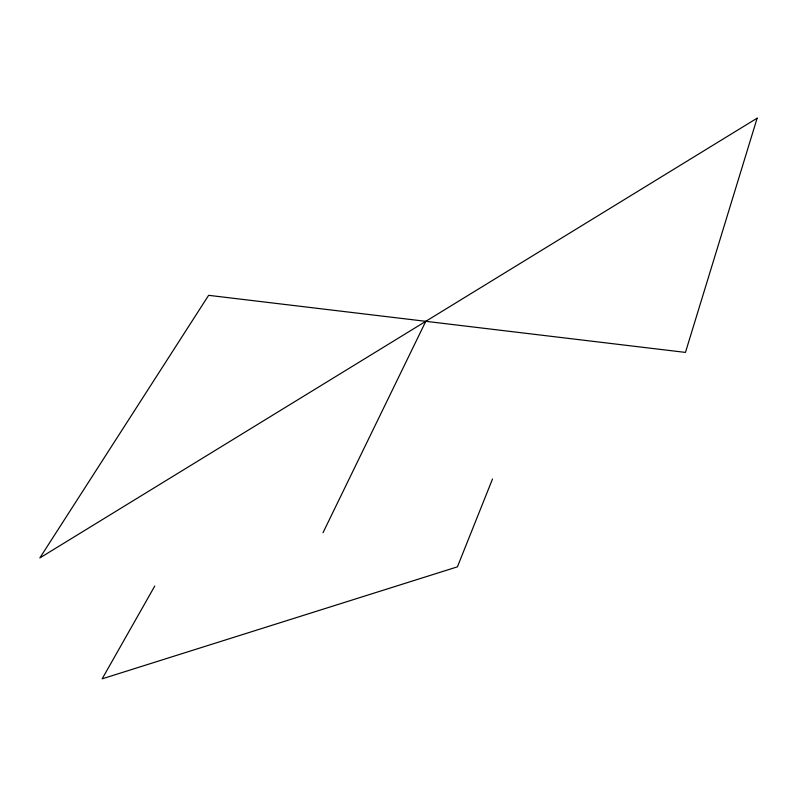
<?xml version="1.0" encoding="UTF-8"?>
<svg xmlns="http://www.w3.org/2000/svg" width="797" height="797" viewBox="0 0 797 797"><rect width="100%" height="100%" fill="white"/><g stroke="black" fill="none" stroke-linecap="round" stroke-linejoin="round"><path stroke-width="1.2" d="M492.506 478.997L457.418 566.836L102.146 678.835L154.767 586.034M323.004 532.715L425.787 321.321M757.15 118.165L685.46 352.404L208.635 295.328L39.85 557.94L757.15 118.165"/></g></svg>
